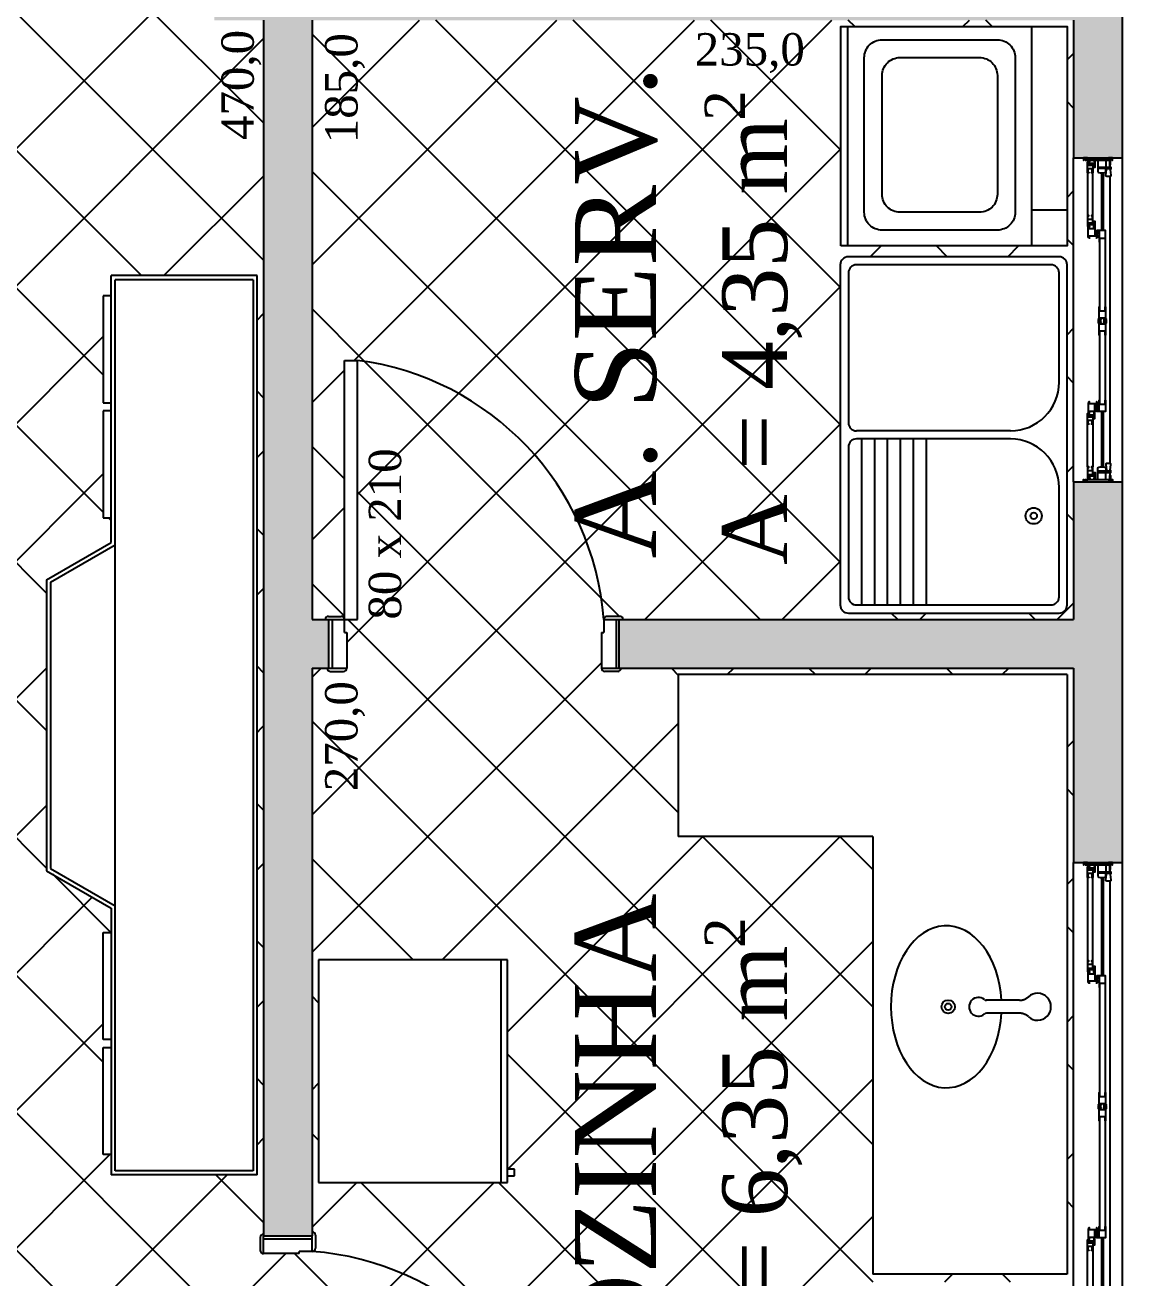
# Model space of a CAD drawing. Header units: millimetres. Extents: x 5728 to 12128, y -948 to 8052.
# Drawn here: x 7024.6 to 7365.3, y 5442.9 to 5829.6 of the extents above; entities that cross this region are included whole.
import ezdxf
from ezdxf.enums import TextEntityAlignment as Align

# ---------------------------------------------------------------- set-up
doc = ezdxf.new("R2010")
doc.units = ezdxf.units.MM
doc.header["$MEASUREMENT"] = 0
doc.linetypes.add('DASHED', pattern=[19.05, 12.7, -6.35])
for name, color, linetype in [('001 - 0.150 Color', 1, 'Continuous'), ('003 - 0.250 Color', 3, 'Continuous'), ('004 - 0.150 Color', 4, 'Continuous'), ('005 - 0.350 Color', 5, 'Continuous'), ('007 - 0.200', 7, 'Continuous'), ('253 - 0.150 Color', 253, 'Continuous')]:
    doc.layers.add(name, color=color, linetype=linetype)
doc.styles.add('style4', font='romantic.ttf')

msp = doc.modelspace()

# ---------------------------------------------------------------- hatches: boundary and pattern name
at = {"layer": '003 - 0.250 Color', "ltscale": 2.5}
h = msp.add_hatch(dxfattribs=at)
h.set_pattern_fill('GRASS', color=256, scale=50, style=0)
h.paths.add_polyline_path([(7193.98, 6626.81), (6098.23, 6089.81), (6098.23, 5196.13), (6298.23, 5196.13), (6298.23, 5266.13), (6298.23, 5416.13), (6298.23, 5541.13), (6298.23, 5691.13), (6298.23, 5761.13), (6403.23, 5761.13), (6403.23, 5822.5), (6520.04, 5939.32), (6562.47, 5981.74), (6636.85, 6056.13), (6698.23, 6056.13), (6698.23, 6161.13), (6768.23, 6161.13), (6918.23, 6161.13), (7043.23, 6161.13), (7193.23, 6161.13), (7263.23, 6161.13), (7263.23, 5846.13), (7363.23, 5846.13), (7363.23, 5788.63), (7363.23, 5688.63), (7363.23, 5571.13), (7363.23, 5421.13), (7363.23, 5346.13), (7113.23, 5346.13), (7113.23, 5289.88), (7788.08, 5289.88), (7788.08, 5414.56), (7392.01, 6222.73)])
h.paths.add_polyline_path([(7365.02, 5543.59), (7365.02, 5442.25), (7380.59, 5442.25), (7380.59, 5543.59)], flags=24)
h.paths.add_polyline_path([(7365.06, 5787.94), (7365.06, 5686.68), (7380.39, 5686.68), (7380.39, 5787.94)], flags=24)
h.paths.add_polyline_path([(6508.7, 5932.67), (6569.9, 5993.87), (6558.88, 6004.89), (6497.68, 5943.68)], flags=24)
h.paths.add_polyline_path([(6802.81, 6162.76), (6896.82, 6162.76), (6896.82, 6178.52), (6802.81, 6178.52)], flags=24)
h.paths.add_polyline_path([(7077.81, 6162.76), (7171.82, 6162.76), (7171.82, 6178.52), (7077.81, 6178.52)], flags=24)
h.paths.add_polyline_path([(6296.6, 5575.71), (6296.6, 5669.72), (6280.84, 5669.72), (6280.84, 5575.71)], flags=24)
h.paths.add_polyline_path([(6296.6, 5300.71), (6296.6, 5394.72), (6280.84, 5394.72), (6280.84, 5300.71)], flags=24)
at = {"layer": '005 - 0.350 Color', "ltscale": 2.5}
for points in [[(7263.23, 6161.13), (7193.23, 6161.13), (7193.23, 6146.13), (7248.23, 6146.13), (7248.23, 5846.13), (7083.03, 5846.13), (7083.03, 5831.13), (7098.23, 5831.13), (7098.23, 5455.93), (7113.23, 5455.93), (7113.23, 5631.13), (7118.43, 5631.13), (7118.43, 5646.13), (7113.23, 5646.13), (7113.23, 5831.13), (7348.23, 5831.13), (7348.23, 5788.63), (7363.23, 5788.63), (7363.23, 5846.13), (7263.23, 5846.13)], [(7363.23, 5688.63), (7348.23, 5688.63), (7348.23, 5646.13), (7208.03, 5646.13), (7208.03, 5631.13), (7348.23, 5631.13), (7348.23, 5571.13), (7363.23, 5571.13)]]:
    msp.add_hatch(color=256, dxfattribs=at).paths.add_polyline_path(points)
at = {"layer": '253 - 0.150 Color', "ltscale": 2.5}
h = msp.add_hatch(dxfattribs=at)
h.set_pattern_fill('NET', color=256, scale=240, angle=45, style=0)
h.paths.add_polyline_path([(7098.23, 5831.13), (7083.53, 5831.13, -0.414214), (7082.53, 5830.13), (7078.53, 5830.13, -0.414214), (7077.53, 5831.13), (7077.53, 5842.13), (7078.23, 5842.13), (7078.23, 5846.13, 0.35555), (7002.23, 5926.13), (7002.23, 5846.13), (6998.23, 5846.13), (6998.23, 5842.13), (6998.93, 5842.13), (6998.93, 5831.13, -0.414214), (6997.93, 5830.13), (6993.93, 5830.13, -0.414214), (6992.93, 5831.13), (6968.53, 5831.13, -0.414214), (6967.53, 5830.13), (6963.53, 5830.13, -0.414214), (6962.53, 5831.13), (6962.53, 5842.13), (6963.23, 5842.13), (6963.23, 5846.13), (6959.23, 5846.13), (6959.23, 5926.13, 0.35555), (6883.23, 5846.13), (6883.23, 5842.13), (6883.93, 5842.13), (6883.93, 5831.13, -0.414214), (6882.93, 5830.13), (6878.93, 5830.13, -0.414214), (6877.93, 5831.13), (6708.84, 5831.13), (6705.52, 5827.8, -0.414214), (6705.52, 5826.39), (6702.69, 5823.56, -0.414214), (6701.27, 5823.56), (6693.5, 5831.34), (6693.99, 5831.83), (6691.16, 5834.66), (6687.16, 5834.66), (6687.16, 5904.66, 0.661173), (6641.64, 5785.19, -0.009594), (6641.66, 5785.16), (6644.49, 5782.34), (6644.99, 5782.83), (6652.77, 5775.05, -0.414214), (6652.77, 5773.64), (6649.94, 5770.81, -0.414214), (6648.52, 5770.81), (6628.23, 5750.52), (7051.23, 5750.52), (7051.23, 5752.28), (7096.23, 5752.28), (7096.23, 5750.52), (7098.23, 5750.52)])
h.paths.add_polyline_path([(7048.73, 5746.03), (7051.23, 5746.03), (7051.23, 5750.52), (6628.23, 5750.52), (6628.23, 5612.71), (6750.13, 5612.71, -0.099811), (6770.13, 5713.53), (6830.13, 5713.53, -0.414214), (6835.13, 5708.53), (6835.13, 5703.53, -0.350338), (6831.23, 5698.65), (6831.23, 5612.71), (7031.23, 5612.71), (7031.23, 5658.42), (7051.23, 5669.97), (7051.23, 5677.53), (7048.73, 5677.53), (7048.73, 5710.53), (7051.23, 5710.53), (7051.23, 5713.03), (7048.73, 5713.03)])
h.paths.add_polyline_path([(6648.68, 5779.22), (6648.68, 5823.64), (6674.48, 5823.64), (6674.48, 5779.22)], flags=24)
h.paths.add_polyline_path([(7100.08, 5791.81), (7100.08, 5831.16), (7081.89, 5831.16), (7081.89, 5791.81)], flags=9)
h.paths.add_polyline_path([(6709.81, 5811.98), (6749.16, 5811.98), (6749.16, 5830.17), (6709.81, 5830.17)], flags=24)
h.paths.add_polyline_path([(6686.84, 5845.17), (6686.84, 5902.05), (6671.51, 5902.05), (6671.51, 5845.17)], flags=24)
h.paths.add_polyline_path([(7018.47, 5844.66), (7018.47, 5901.54), (7003.13, 5901.54), (7003.13, 5844.66)], flags=24)
h.paths.add_polyline_path([(6959.22, 5844.66), (6959.22, 5901.54), (6943.88, 5901.54), (6943.88, 5844.66)], flags=24)
h.paths.add_polyline_path([(6850.18, 5634.66), (7018.04, 5634.66), (7018.04, 5672.94), (6850.18, 5672.94)], flags=24)
h.paths.add_polyline_path([(6869.17, 5594.66), (6999.05, 5594.66), (6999.05, 5632.94), (6869.17, 5632.94)], flags=9)
h.paths.add_polyline_path([(6647.38, 5710.2), (6647.38, 5749.55), (6629.19, 5749.55), (6629.19, 5710.2)], flags=24)
h = msp.add_hatch(dxfattribs=at)
h.set_pattern_fill('NET', color=256, scale=240, angle=45, style=0)
h.paths.add_polyline_path([(7276.38, 5829.13), (7346.23, 5829.13), (7346.23, 5800.44), (7348.23, 5800.36), (7348.23, 5831.13), (7113.23, 5831.13), (7113.23, 5809.94), (7276.38, 5803.29)])
h.paths.add_polyline_path([(7276.38, 5803.29), (7113.23, 5809.94), (7113.23, 5755.71), (7276.23, 5707.5), (7276.23, 5755.63, -0.414214), (7278.73, 5758.13), (7343.73, 5758.13, -0.414214), (7346.23, 5755.63), (7346.23, 5686.8), (7348.23, 5686.21), (7348.23, 5688.63), (7348.23, 5788.63), (7348.23, 5800.36), (7346.23, 5800.44), (7346.23, 5761.48), (7276.38, 5761.48)])
h.paths.add_polyline_path([(7113.23, 5755.71), (7113.23, 5646.13), (7117.23, 5646.13, -0.414214), (7118.23, 5647.13), (7122.23, 5647.13, -0.414214), (7123.23, 5646.13), (7123.23, 5726.13), (7127.23, 5726.13, -0.35555), (7203.23, 5646.13, -0.414214), (7204.23, 5647.13), (7208.23, 5647.13, -0.414214), (7209.23, 5646.13), (7348.23, 5646.13), (7348.23, 5686.21), (7346.23, 5686.8), (7346.23, 5650.63, -0.414214), (7343.73, 5648.13), (7278.73, 5648.13, -0.414214), (7276.23, 5650.63), (7276.23, 5707.5)])
h.paths.add_polyline_path([(7249.97, 5797.07), (7249.97, 5812.56), (7231.22, 5812.56), (7231.22, 5797.07)], flags=9)
h.paths.add_polyline_path([(7226.27, 5660.11), (7226.27, 5821.85), (7187.94, 5821.85), (7187.94, 5660.11)], flags=9)
h.paths.add_polyline_path([(7132.42, 5790.77), (7132.42, 5830.2), (7113.98, 5830.2), (7113.98, 5790.77)], flags=9)
h.paths.add_polyline_path([(7228.22, 5811.94), (7267.65, 5811.94), (7267.65, 5830.38), (7228.22, 5830.38)], flags=24)
h.paths.add_polyline_path([(7270.18, 5658.29), (7270.18, 5805.61), (7233.3, 5805.61), (7233.3, 5658.29)], flags=9)
h = msp.add_hatch(dxfattribs=at)
h.set_pattern_fill('NET', color=256, scale=240, angle=45, style=0)
h.paths.add_polyline_path([(7098.23, 5750.52), (7096.23, 5750.52), (7096.23, 5612.71), (7098.23, 5612.71)])
h = msp.add_hatch(dxfattribs=at)
h.set_pattern_fill('NET', color=256, scale=240, angle=45, style=0)
h.paths.add_polyline_path([(7280.23, 5402.91), (7184.17, 5404.14, -0.087626), (7193.23, 5375.13), (7193.23, 5371.13), (7113.23, 5371.13, -0.414214), (7114.23, 5370.13), (7114.23, 5366.13, -0.414214), (7113.23, 5365.13), (7113.23, 5361.13), (7348.23, 5361.13), (7348.23, 5402.03), (7346.23, 5402.06), (7346.23, 5364.98, -0.414214), (7344.38, 5363.13), (7282.08, 5363.13, -0.414214), (7280.23, 5364.98)])
h.paths.add_polyline_path([(7277.92, 5391.27), (7278.84, 5391.27), (7278.84, 5385.84), (7277.92, 5385.84)], flags=16)
h.paths.add_polyline_path([(7277.92, 5394.74), (7277.92, 5400.17), (7278.84, 5400.17), (7278.84, 5394.74)], flags=16)
h.paths.add_polyline_path([(7277.92, 5382.37), (7278.84, 5382.37), (7278.84, 5376.94), (7277.92, 5376.94)], flags=16)
h.paths.add_polyline_path([(7277.92, 5373.47), (7278.84, 5373.47), (7278.84, 5368.04), (7277.92, 5368.04)], flags=16)
h.paths.add_polyline_path([(7286.23, 5524.93), (7173.57, 5519.92), (7173.57, 5476.54), (7175.65, 5476.54), (7175.65, 5474.46), (7173.57, 5474.46), (7173.57, 5472.38), (7115.23, 5472.38), (7115.23, 5517.32), (7113.23, 5517.23), (7113.23, 5457.13, -0.414214), (7114.23, 5456.13), (7114.23, 5452.13, -0.414214), (7113.23, 5451.13, -0.259829), (7184.17, 5404.14), (7280.23, 5402.91), (7280.23, 5439.88, -0.414214), (7282.08, 5441.73), (7344.38, 5441.73, -0.414214), (7346.23, 5439.88), (7346.23, 5402.06), (7348.23, 5402.03), (7348.23, 5421.13), (7348.23, 5527.69), (7346.23, 5527.61), (7346.23, 5444.13), (7286.23, 5444.13)])
h.paths.add_polyline_path([(7277.92, 5435.93), (7278.84, 5435.93), (7278.84, 5430.5), (7277.92, 5430.5)], flags=16)
h.paths.add_polyline_path([(7277.92, 5417.98), (7278.84, 5417.98), (7278.84, 5412.55), (7277.92, 5412.55)], flags=16)
h.paths.add_polyline_path([(7277.92, 5409.08), (7278.84, 5409.08), (7278.84, 5403.65), (7277.92, 5403.65)], flags=16)
h.paths.add_polyline_path([(7226.23, 5629.13), (7346.23, 5629.13), (7346.23, 5527.61), (7348.23, 5527.69), (7348.23, 5571.13), (7348.23, 5631.13), (7208.53, 5631.13, -0.414214), (7207.53, 5630.13), (7203.53, 5630.13, -0.414214), (7202.53, 5631.13), (7202.53, 5642.13), (7203.23, 5642.13), (7203.23, 5646.13, 0.35555), (7127.23, 5726.13), (7127.23, 5646.13), (7123.23, 5646.13), (7123.23, 5642.13), (7123.93, 5642.13), (7123.93, 5631.13, -0.414214), (7122.93, 5630.13), (7118.93, 5630.13, -0.414214), (7117.93, 5631.13), (7113.23, 5631.13), (7113.23, 5517.23), (7115.23, 5517.32), (7115.23, 5541.13), (7173.57, 5541.13), (7173.57, 5519.92), (7286.23, 5524.93), (7286.23, 5579.13), (7226.23, 5579.13)])
h.paths.add_polyline_path([(7218.86, 5361.76), (7258.29, 5361.76), (7258.29, 5380.2), (7218.86, 5380.2)], flags=24)
h.paths.add_polyline_path([(7226.23, 5387.07), (7226.23, 5566.21), (7187.95, 5566.21), (7187.95, 5387.07)], flags=9)
h.paths.add_polyline_path([(7270.18, 5402.98), (7270.18, 5550.3), (7233.3, 5550.3), (7233.3, 5402.98)], flags=9)
h.paths.add_polyline_path([(7249.97, 5541.75), (7249.97, 5557.25), (7231.22, 5557.25), (7231.22, 5541.75)], flags=24)
h.paths.add_polyline_path([(7132.38, 5590.81), (7132.38, 5630.16), (7114.19, 5630.16), (7114.19, 5590.81)], flags=24)
h.paths.add_polyline_path([(7143.47, 5644.66), (7143.47, 5701.54), (7128.13, 5701.54), (7128.13, 5644.66)], flags=24)
h = msp.add_hatch(dxfattribs=at)
h.set_pattern_fill('NET', color=256, scale=240, angle=45, style=0)
h.paths.add_polyline_path([(7048.73, 5514.03), (7051.23, 5514.03), (7051.23, 5516.53), (7048.73, 5516.53), (7048.73, 5549.53), (7051.23, 5549.53), (7051.23, 5557.08), (7031.23, 5568.63), (7031.23, 5612.71), (6831.23, 5612.71), (6831.23, 5528.4, -0.350338), (6835.13, 5523.53), (6835.13, 5518.53, -0.414214), (6830.13, 5513.53), (6770.13, 5513.53, -0.098228), (6750.13, 5612.71), (6628.23, 5612.71), (6628.23, 5581.43, -0.414214), (6629.23, 5580.43), (6629.23, 5576.43, -0.414214), (6628.23, 5575.43), (6617.23, 5575.43), (6617.23, 5576.13), (6613.23, 5576.13, 0.35555), (6533.23, 5500.13), (6613.23, 5500.13), (6613.23, 5496.13), (6617.23, 5496.13), (6617.23, 5496.83), (6628.23, 5496.83, -0.414214), (6629.23, 5495.83), (6629.23, 5491.83, -0.414214), (6628.23, 5490.83), (6628.23, 5466.43, -0.414214), (6629.23, 5465.43), (6629.23, 5461.43, -0.414214), (6628.23, 5460.43), (6617.23, 5460.43), (6617.23, 5461.13), (6613.23, 5461.13), (6613.23, 5457.13), (6533.23, 5457.13, 0.35555), (6613.23, 5381.13), (6617.23, 5381.13), (6617.23, 5381.83), (6628.23, 5381.83, -0.414214), (6629.23, 5380.83), (6629.23, 5376.83, -0.414214), (6628.23, 5375.83), (6628.23, 5368.73), (7097.23, 5368.73), (7097.23, 5370.83, -0.414214), (7098.23, 5371.83), (7109.23, 5371.83), (7109.23, 5371.13), (7113.23, 5371.13), (7113.23, 5375.13), (7193.23, 5375.13, 0.35555), (7113.23, 5451.13), (7109.23, 5451.13), (7109.23, 5450.43), (7098.23, 5450.43, -0.414214), (7097.23, 5451.43), (7097.23, 5455.43, -0.414214), (7098.23, 5456.43), (7098.23, 5612.71), (7096.23, 5612.71), (7096.23, 5474.78), (7051.23, 5474.78), (7051.23, 5481.03), (7048.73, 5481.03)])
h.paths.add_polyline_path([(6869.17, 5594.66), (6999.05, 5594.66), (6999.05, 5632.94), (6869.17, 5632.94)], flags=9)
h.paths.add_polyline_path([(6998.43, 5563.97), (7013.92, 5563.97), (7013.92, 5582.72), (6998.43, 5582.72)], flags=24)
h.paths.add_polyline_path([(6844.76, 5540.58), (7006.69, 5540.58), (7006.69, 5576.92), (6844.76, 5576.92)], flags=24)
h.paths.add_polyline_path([(6629.2, 5361.8), (6668.55, 5361.8), (6668.55, 5379.99), (6629.2, 5379.99)], flags=9)
h.paths.add_polyline_path([(7111.45, 5374.76), (7168.33, 5374.76), (7168.33, 5390.09), (7111.45, 5390.09)], flags=24)
h.paths.add_polyline_path([(6556.94, 5501.64), (6613.82, 5501.64), (6613.82, 5516.98), (6556.94, 5516.98)], flags=24)
h.paths.add_polyline_path([(6556.94, 5442.82), (6613.82, 5442.82), (6613.82, 5458.15), (6556.94, 5458.15)], flags=24)

# ---------------------------------------------------------------- linework, layer by layer
at = {"layer": '001 - 0.150 Color'}
for p, q in [((7278.58, 5761.48), (7278.58, 5829.13)), ((7348.23, 5688.63), (7348.23, 5788.63)), ((7358.13, 5787.89), (7358.13, 5785.79)), ((7359.42, 5787.89), (7359.42, 5785.73)), ((7359.42, 5785.73), (7359.42, 5787.89)), ((7363.23, 5788.63), (7363.23, 5688.63)), ((7356.8, 5783.99), (7356.8, 5766.17)), ((7357.38, 5784.01), (7357.38, 5766.17)), ((7359.42, 5782.93), (7359.42, 5694.32)), ((7343.73, 5758.13), (7278.73, 5758.13)), ((7276.23, 5755.63), (7276.23, 5650.63)), ((7341.23, 5755.63), (7281.23, 5755.63)), ((7346.23, 5650.63), (7346.23, 5755.63)), ((7278.73, 5753.13), (7278.73, 5706.88)), ((7343.73, 5719.38), (7343.73, 5753.13)), ((7123.23, 5646.13), (7123.23, 5726.13)), ((7123.23, 5726.13), (7127.23, 5726.13)), ((7127.23, 5646.13), (7127.23, 5726.13)), ((7356.8, 5710.34), (7356.8, 5693.26)), ((7357.38, 5710.34), (7357.38, 5693.25)), ((7328.73, 5704.38), (7281.23, 5704.38)), ((7328.73, 5701.88), (7281.23, 5701.88)), ((7278.73, 5699.38), (7278.73, 5653.13)), ((7358.13, 5689.37), (7358.13, 5691.47)), ((7359.42, 5691.52), (7359.42, 5689.37)), ((7343.73, 5653.13), (7343.73, 5686.88)), ((7031.23, 5658.42), (7051.23, 5669.97)), ((7032.48, 5657.7), (7052.48, 5669.25)), ((7281.23, 5650.63), (7341.23, 5650.63)), ((7118.23, 5647.13), (7122.23, 5647.13)), ((7119.43, 5646.13), (7119.43, 5631.13)), ((7123.23, 5646.13), (7123.23, 5646.13)), ((7203.23, 5646.13), (7208.03, 5646.13)), ((7203.23, 5646.13), (7203.23, 5642.13)), ((7208.23, 5647.13), (7204.23, 5647.13)), ((7207.03, 5646.13), (7207.03, 5631.13)), ((7278.73, 5648.13), (7343.73, 5648.13)), ((7123.23, 5642.13), (7123.93, 5642.13)), ((7123.93, 5642.13), (7123.93, 5631.13)), ((7202.53, 5642.13), (7202.53, 5631.13)), ((7202.53, 5642.13), (7203.23, 5642.13)), ((7117.93, 5631.13), (7117.93, 5631.13)), ((7118.43, 5631.13), (7123.93, 5631.13)), ((7123.93, 5631.13), (7123.93, 5631.13)), ((7202.53, 5631.13), (7208.03, 5631.13)), ((7118.93, 5630.13), (7122.93, 5630.13)), ((7207.53, 5630.13), (7203.53, 5630.13)), ((7031.23, 5568.63), (7051.23, 5557.08)), ((7032.48, 5569.35), (7052.48, 5557.8)), ((7348.23, 5421.13), (7348.23, 5571.13)), ((7358.13, 5570.39), (7358.13, 5568.29)), ((7359.42, 5570.39), (7359.42, 5568.23)), ((7359.42, 5568.23), (7359.42, 5570.39)), ((7363.23, 5571.13), (7363.23, 5421.13)), ((7356.8, 5566.49), (7356.8, 5536.17)), ((7357.38, 5566.51), (7357.38, 5536.17)), ((7359.42, 5565.43), (7359.42, 5426.82)), ((7051.23, 5557.08), (7051.23, 5474.78)), ((7173.57, 5541.13), (7115.23, 5541.13)), ((7115.23, 5541.13), (7115.23, 5472.38)), ((7173.57, 5472.38), (7173.57, 5541.13)), ((7326.43, 5528.63), (7321.28, 5528.62)), ((7326.43, 5524.62), (7321.32, 5524.62)), ((7115.23, 5472.38), (7173.57, 5472.38)), ((7097.23, 5455.43), (7097.23, 5451.43)), ((7098.23, 5450.43), (7098.23, 5455.93)), ((7113.23, 5454.93), (7098.23, 5454.93)), ((7113.23, 5451.13), (7113.23, 5455.93)), ((7114.23, 5456.13), (7114.23, 5452.13)), ((7356.8, 5455.34), (7356.8, 5425.76)), ((7357.38, 5455.34), (7357.38, 5425.75)), ((7109.23, 5450.43), (7098.23, 5450.43)), ((7113.23, 5451.13), (7109.23, 5451.13)), ((7109.23, 5450.43), (7109.23, 5451.13))]:
    msp.add_line(p, q, dxfattribs=at)
at = {"layer": '001 - 0.150 Color', "linetype": 'Continuous'}
for p, q in [((7051.23, 5669.97), (7051.23, 5752.28)), ((7096.23, 5752.28), (7051.23, 5752.28)), ((7031.23, 5658.42), (7031.23, 5568.63)), ((7032.48, 5657.7), (7032.48, 5569.35)), ((7096.23, 5474.78), (7051.23, 5474.78))]:
    msp.add_line(p, q, dxfattribs=at)
at = {"layer": '001 - 0.150 Color', "ltscale": 2.5}
for p, q in [((7096.23, 5474.78), (7096.23, 5752.28)), ((7118.43, 5646.13), (7123.23, 5646.13)), ((7123.23, 5646.13), (7127.23, 5646.13)), ((7123.23, 5642.13), (7123.23, 5646.13)), ((7346.23, 5629.13), (7226.23, 5629.13)), ((7226.23, 5629.13), (7226.23, 5579.13)), ((7346.23, 5629.13), (7346.23, 5444.13)), ((7286.23, 5579.13), (7226.23, 5579.13)), ((7286.23, 5579.13), (7286.23, 5444.13)), ((7346.23, 5444.13), (7286.23, 5444.13))]:
    msp.add_line(p, q, dxfattribs=at)
at = {"layer": '001 - 0.150 Color', "linetype": 'DASHED', "ltscale": 0.5}
for p, q in [((7331.55, 5528.63), (7326.43, 5528.63)), ((7331.55, 5524.63), (7326.43, 5524.62))]:
    msp.add_line(p, q, dxfattribs=at)
at = {"layer": '001 - 0.150 Color'}
for points in [[(7276.38, 5761.48), (7276.38, 5829.13), (7346.23, 5829.13), (7346.23, 5761.48)], [(7354.79, 5787.89), (7354.79, 5786.89), (7354.93, 5786.89), (7354.93, 5787.89), (7359.45, 5787.89), (7359.45, 5786.63), (7359.59, 5786.63), (7359.59, 5787.89), (7359.64, 5787.97), (7359.59, 5788.02), (7359.59, 5788.49), (7360.09, 5788.49), (7360.09, 5788.02), (7360.04, 5787.97), (7360.09, 5787.89), (7360.23, 5787.89), (7360.23, 5788.63), (7358.95, 5788.63), (7358.95, 5788.49), (7359.45, 5788.49), (7359.45, 5788.04), (7352.01, 5788.04), (7352.01, 5788.49), (7352.51, 5788.49), (7352.51, 5788.63), (7351.23, 5788.63), (7351.23, 5787.89), (7351.37, 5787.89), (7351.42, 5787.97), (7351.37, 5788.02), (7351.37, 5788.49), (7351.87, 5788.49), (7351.87, 5788.02), (7351.82, 5787.97), (7351.87, 5787.89), (7352.89, 5787.89), (7352.89, 5786.89), (7353.03, 5786.89), (7353.03, 5787.89)], [(7354.79, 5689.37), (7354.79, 5690.37), (7354.93, 5690.37), (7354.93, 5689.37), (7359.45, 5689.37), (7359.45, 5690.63), (7359.59, 5690.63), (7359.59, 5689.37), (7359.64, 5689.28), (7359.59, 5689.23), (7359.59, 5688.77), (7360.09, 5688.77), (7360.09, 5689.23), (7360.04, 5689.28), (7360.09, 5689.37), (7360.23, 5689.37), (7360.23, 5688.63), (7358.95, 5688.63), (7358.95, 5688.77), (7359.45, 5688.77), (7359.45, 5689.22), (7352.01, 5689.22), (7352.01, 5688.77), (7352.51, 5688.77), (7352.51, 5688.63), (7351.23, 5688.63), (7351.23, 5689.37), (7351.37, 5689.37), (7351.42, 5689.28), (7351.37, 5689.23), (7351.37, 5688.77), (7351.87, 5688.77), (7351.87, 5689.23), (7351.82, 5689.28), (7351.87, 5689.37), (7352.89, 5689.37), (7352.89, 5690.37), (7353.03, 5690.37), (7353.03, 5689.37)], [(7354.79, 5570.39), (7354.79, 5569.39), (7354.93, 5569.39), (7354.93, 5570.39), (7359.45, 5570.39), (7359.45, 5569.13), (7359.59, 5569.13), (7359.59, 5570.39), (7359.64, 5570.47), (7359.59, 5570.52), (7359.59, 5570.99), (7360.09, 5570.99), (7360.09, 5570.52), (7360.04, 5570.47), (7360.09, 5570.39), (7360.23, 5570.39), (7360.23, 5571.13), (7358.95, 5571.13), (7358.95, 5570.99), (7359.45, 5570.99), (7359.45, 5570.54), (7352.01, 5570.54), (7352.01, 5570.99), (7352.51, 5570.99), (7352.51, 5571.13), (7351.23, 5571.13), (7351.23, 5570.39), (7351.37, 5570.39), (7351.42, 5570.47), (7351.37, 5570.52), (7351.37, 5570.99), (7351.87, 5570.99), (7351.87, 5570.52), (7351.82, 5570.47), (7351.87, 5570.39), (7352.89, 5570.39), (7352.89, 5569.39), (7353.03, 5569.39), (7353.03, 5570.39)]]:
    msp.add_lwpolyline(points, close=True, dxfattribs=at)
for points in [[(7283.63, 5771.84), (7283.63, 5819.59, -0.414214), (7289.13, 5825.09), (7324.69, 5825.09, -0.414214), (7330.19, 5819.59), (7330.19, 5771.84, -0.414214), (7324.69, 5766.34), (7289.13, 5766.34, -0.414214)], [(7354.79, 5786.77), (7354.79, 5786.56), (7354.44, 5786.56), (7354.44, 5786.31), (7354.54, 5786.31), (7354.54, 5786.44), (7354.79, 5786.44), (7354.79, 5785.89), (7354.54, 5785.89), (7354.54, 5786.01), (7354.44, 5786.01), (7354.44, 5785.77), (7354.91, 5785.77), (7354.91, 5786.89), (7354.75, 5786.89), (7354.75, 5787.04), (7354.78, 5787.04), (7354.78, 5787.29), (7354.69, 5787.64, 1), (7354.57, 5787.61), (7354.66, 5787.27), (7354.66, 5786.89), (7353.16, 5786.89), (7353.16, 5787.27), (7353.25, 5787.61, 1), (7353.14, 5787.64), (7353.04, 5787.29), (7353.04, 5787.04), (7353.07, 5787.04), (7353.07, 5786.89), (7352.91, 5786.89), (7352.91, 5786.77)], [(7354.65, 5768.11), (7354.65, 5768.32), (7354.3, 5768.32), (7354.3, 5768.56), (7354.4, 5768.56), (7354.4, 5768.44), (7354.65, 5768.44), (7354.65, 5768.99), (7354.4, 5768.99), (7354.4, 5768.86), (7354.3, 5768.86), (7354.3, 5769.11), (7354.77, 5769.11), (7354.77, 5767.99), (7354.61, 5767.99), (7354.61, 5767.84), (7354.64, 5767.84), (7354.64, 5767.59), (7354.55, 5767.23, -1), (7354.43, 5767.26), (7354.52, 5767.6), (7354.52, 5767.99), (7353.02, 5767.99), (7353.02, 5767.6), (7353.11, 5767.26, -1), (7353, 5767.23), (7352.9, 5767.59), (7352.9, 5767.84), (7352.93, 5767.84), (7352.93, 5767.99), (7352.77, 5767.99), (7352.77, 5768.11)], [(7355.62, 5765.06), (7355.52, 5765.06), (7355.52, 5765.18), (7355.39, 5765.18), (7355.39, 5764.63), (7355.52, 5764.63), (7355.52, 5764.76), (7355.62, 5764.76), (7355.62, 5764.2, -0.414214), (7355.3, 5763.88), (7355.3, 5764), (7355.3, 5764, 0.414214), (7355.5, 5764.2), (7355.5, 5764.5), (7352.89, 5764.5), (7352.89, 5764.2, 0.414214), (7353.1, 5764), (7353.1, 5764), (7353.1, 5763.88), (7353.1, 5763.88, -0.414214), (7352.77, 5764.2), (7352.77, 5767.99), (7352.89, 5767.99), (7352.89, 5766.79), (7354.65, 5766.79), (7354.65, 5767.99), (7354.77, 5767.99), (7354.77, 5764.62), (7355.22, 5764.62), (7355.29, 5765.32), (7355.45, 5765.32), (7355.5, 5765.96, -0.957391), (7355.62, 5765.96)], [(7355.24, 5764.71, 0.957391), (7355.36, 5764.7), (7355.42, 5765.3, -0.388979), (7355.46, 5765.35), (7355.54, 5765.35, 0.39085), (7355.59, 5765.39), (7355.64, 5765.97, -0.39085), (7355.69, 5766.02), (7356.04, 5766.02, -0.414214), (7356.09, 5765.97), (7356.09, 5762.68), (7356.21, 5762.68), (7356.21, 5763.88), (7357.97, 5763.88), (7357.97, 5762.68), (7358.09, 5762.68), (7358.09, 5766.17), (7355.41, 5766.17, 0.414214), (7355.24, 5766), (7355.24, 5765.89), (7355.34, 5765.89), (7355.34, 5766.02), (7355.47, 5766.02), (7355.47, 5765.47), (7355.34, 5765.47), (7355.34, 5765.59), (7355.24, 5765.59)], [(7356.26, 5739.14), (7356.05, 5738.92, 0.668179), (7356.08, 5738.84), (7356.64, 5738.84), (7356.64, 5738.72), (7356.5, 5738.72), (7356.54, 5738.49), (7356.61, 5738.49, -0.668179), (7356.63, 5738.44), (7356.56, 5738.36), (7356.64, 5737.91, -1), (7356.52, 5737.89), (7356.37, 5738.72), (7355.89, 5738.72), (7355.89, 5738.94), (7356.09, 5739.14), (7356.09, 5742.63), (7356.21, 5742.63), (7356.21, 5741.43), (7357.97, 5741.43), (7357.97, 5742.63), (7358.09, 5742.63), (7358.09, 5739.14), (7358.29, 5738.94), (7358.29, 5738.72), (7357.81, 5738.72), (7357.66, 5737.89, -1), (7357.54, 5737.91), (7357.63, 5738.36), (7357.55, 5738.44, -0.668179), (7357.57, 5738.49), (7357.65, 5738.49), (7357.69, 5738.72), (7357.54, 5738.72), (7357.54, 5738.84), (7358.11, 5738.84, 0.668179), (7358.14, 5738.92), (7357.92, 5739.14)], [(7358.11, 5737.72), (7357.79, 5737.72), (7357.79, 5737.84), (7357.94, 5737.84), (7357.94, 5737.96), (7358.04, 5737.96), (7358.04, 5737.84), (7358.17, 5737.84), (7358.17, 5738.39), (7358.04, 5738.39), (7358.04, 5738.26), (7357.94, 5738.26), (7357.94, 5738.51), (7358.29, 5738.51), (7358.29, 5737.61), (7358.09, 5737.41), (7358.09, 5733.92), (7357.97, 5733.92), (7357.97, 5735.12), (7356.21, 5735.12), (7356.21, 5733.92), (7356.09, 5733.92), (7356.09, 5737.41), (7355.89, 5737.61), (7355.89, 5738.51), (7356.24, 5738.51), (7356.24, 5738.26), (7356.14, 5738.26), (7356.14, 5738.39), (7356.01, 5738.39), (7356.01, 5737.84), (7356.14, 5737.84), (7356.14, 5737.96), (7356.24, 5737.96), (7356.24, 5737.84), (7356.39, 5737.84), (7356.39, 5737.72), (7356.08, 5737.72, 0.668179), (7356.05, 5737.63), (7356.26, 5737.41), (7357.92, 5737.41), (7358.14, 5737.63, 0.668179)], [(7355.62, 5712.2), (7355.52, 5712.2), (7355.52, 5712.07), (7355.39, 5712.07), (7355.39, 5712.62), (7355.52, 5712.62), (7355.52, 5712.5), (7355.62, 5712.5), (7355.62, 5713.05, 0.414214), (7355.3, 5713.38), (7355.3, 5713.26), (7355.3, 5713.26, -0.414214), (7355.5, 5713.05), (7355.5, 5712.76), (7352.89, 5712.76), (7352.89, 5713.05, -0.414214), (7353.1, 5713.26), (7353.1, 5713.26), (7353.1, 5713.38), (7353.1, 5713.38, 0.414214), (7352.77, 5713.05), (7352.77, 5709.27), (7352.89, 5709.27), (7352.89, 5710.47), (7354.65, 5710.47), (7354.65, 5709.27), (7354.77, 5709.27), (7354.77, 5712.64), (7355.22, 5712.64), (7355.29, 5711.94), (7355.45, 5711.94), (7355.5, 5711.29, 0.957391), (7355.62, 5711.3)], [(7356.21, 5713.83), (7356.21, 5712.63), (7357.97, 5712.63), (7357.97, 5713.83), (7358.09, 5713.83), (7358.09, 5710.34), (7355.41, 5710.34, -0.414214), (7355.24, 5710.51), (7355.24, 5710.61), (7355.34, 5710.61), (7355.34, 5710.49), (7355.47, 5710.49), (7355.47, 5711.04), (7355.34, 5711.04), (7355.34, 5710.91), (7355.24, 5710.91), (7355.24, 5711.8, -0.957391), (7355.36, 5711.8), (7355.42, 5711.2, 0.388979), (7355.46, 5711.16), (7355.54, 5711.16, -0.39085), (7355.59, 5711.11), (7355.64, 5710.53, 0.39085), (7355.69, 5710.49), (7356.04, 5710.49, 0.414214), (7356.09, 5710.54), (7356.09, 5713.83)], [(7354.65, 5709.15), (7354.65, 5708.94), (7354.3, 5708.94), (7354.3, 5708.69), (7354.4, 5708.69), (7354.4, 5708.82), (7354.65, 5708.82), (7354.65, 5708.27), (7354.4, 5708.27), (7354.4, 5708.39), (7354.3, 5708.39), (7354.3, 5708.15), (7354.77, 5708.15), (7354.77, 5709.27), (7354.61, 5709.27), (7354.61, 5709.42), (7354.64, 5709.42), (7354.64, 5709.67), (7354.55, 5710.02, 1), (7354.43, 5709.99), (7354.52, 5709.65), (7354.52, 5709.27), (7353.02, 5709.27), (7353.02, 5709.65), (7353.11, 5709.99, 1), (7353, 5710.02), (7352.9, 5709.67), (7352.9, 5709.42), (7352.93, 5709.42), (7352.93, 5709.27), (7352.77, 5709.27), (7352.77, 5709.15)], [(7354.79, 5690.49), (7354.79, 5690.7), (7354.44, 5690.7), (7354.44, 5690.94), (7354.54, 5690.94), (7354.54, 5690.82), (7354.79, 5690.82), (7354.79, 5691.37), (7354.54, 5691.37), (7354.54, 5691.24), (7354.44, 5691.24), (7354.44, 5691.49), (7354.91, 5691.49), (7354.91, 5690.37), (7354.75, 5690.37), (7354.75, 5690.22), (7354.78, 5690.22), (7354.78, 5689.97), (7354.69, 5689.61, -1), (7354.57, 5689.64), (7354.66, 5689.98), (7354.66, 5690.37), (7353.16, 5690.37), (7353.16, 5689.98), (7353.25, 5689.64, -1), (7353.14, 5689.61), (7353.04, 5689.97), (7353.04, 5690.22), (7353.07, 5690.22), (7353.07, 5690.37), (7352.91, 5690.37), (7352.91, 5690.49)], [(7354.79, 5569.27), (7354.79, 5569.06), (7354.44, 5569.06), (7354.44, 5568.81), (7354.54, 5568.81), (7354.54, 5568.94), (7354.79, 5568.94), (7354.79, 5568.39), (7354.54, 5568.39), (7354.54, 5568.51), (7354.44, 5568.51), (7354.44, 5568.27), (7354.91, 5568.27), (7354.91, 5569.39), (7354.75, 5569.39), (7354.75, 5569.54), (7354.78, 5569.54), (7354.78, 5569.79), (7354.69, 5570.14, 1), (7354.57, 5570.11), (7354.66, 5569.77), (7354.66, 5569.39), (7353.16, 5569.39), (7353.16, 5569.77), (7353.25, 5570.11, 1), (7353.14, 5570.14), (7353.04, 5569.79), (7353.04, 5569.54), (7353.07, 5569.54), (7353.07, 5569.39), (7352.91, 5569.39), (7352.91, 5569.27)], [(7354.65, 5538.11), (7354.65, 5538.32), (7354.3, 5538.32), (7354.3, 5538.56), (7354.4, 5538.56), (7354.4, 5538.44), (7354.65, 5538.44), (7354.65, 5538.99), (7354.4, 5538.99), (7354.4, 5538.86), (7354.3, 5538.86), (7354.3, 5539.11), (7354.77, 5539.11), (7354.77, 5537.99), (7354.61, 5537.99), (7354.61, 5537.84), (7354.64, 5537.84), (7354.64, 5537.59), (7354.55, 5537.23, -1), (7354.43, 5537.26), (7354.52, 5537.6), (7354.52, 5537.99), (7353.02, 5537.99), (7353.02, 5537.6), (7353.11, 5537.26, -1), (7353, 5537.23), (7352.9, 5537.59), (7352.9, 5537.84), (7352.93, 5537.84), (7352.93, 5537.99), (7352.77, 5537.99), (7352.77, 5538.11)], [(7355.62, 5535.06), (7355.52, 5535.06), (7355.52, 5535.18), (7355.39, 5535.18), (7355.39, 5534.63), (7355.52, 5534.63), (7355.52, 5534.76), (7355.62, 5534.76), (7355.62, 5534.2, -0.414214), (7355.3, 5533.88), (7355.3, 5534), (7355.3, 5534, 0.414214), (7355.5, 5534.2), (7355.5, 5534.5), (7352.89, 5534.5), (7352.89, 5534.2, 0.414214), (7353.1, 5534), (7353.1, 5534), (7353.1, 5533.88), (7353.1, 5533.88, -0.414214), (7352.77, 5534.2), (7352.77, 5537.99), (7352.89, 5537.99), (7352.89, 5536.79), (7354.65, 5536.79), (7354.65, 5537.99), (7354.77, 5537.99), (7354.77, 5534.62), (7355.22, 5534.62), (7355.29, 5535.32), (7355.45, 5535.32), (7355.5, 5535.96, -0.957391), (7355.62, 5535.96)], [(7355.24, 5534.71, 0.957391), (7355.36, 5534.7), (7355.42, 5535.3, -0.388979), (7355.46, 5535.35), (7355.54, 5535.35, 0.39085), (7355.59, 5535.39), (7355.64, 5535.97, -0.39085), (7355.69, 5536.02), (7356.04, 5536.02, -0.414214), (7356.09, 5535.97), (7356.09, 5532.68), (7356.21, 5532.68), (7356.21, 5533.88), (7357.97, 5533.88), (7357.97, 5532.68), (7358.09, 5532.68), (7358.09, 5536.17), (7355.41, 5536.17, 0.414214), (7355.24, 5536), (7355.24, 5535.89), (7355.34, 5535.89), (7355.34, 5536.02), (7355.47, 5536.02), (7355.47, 5535.47), (7355.34, 5535.47), (7355.34, 5535.59), (7355.24, 5535.59)], [(7356.26, 5496.64), (7356.05, 5496.42, 0.668179), (7356.08, 5496.34), (7356.64, 5496.34), (7356.64, 5496.22), (7356.5, 5496.22), (7356.54, 5495.99), (7356.61, 5495.99, -0.668179), (7356.63, 5495.94), (7356.56, 5495.86), (7356.64, 5495.41, -1), (7356.52, 5495.39), (7356.37, 5496.22), (7355.89, 5496.22), (7355.89, 5496.44), (7356.09, 5496.64), (7356.09, 5500.13), (7356.21, 5500.13), (7356.21, 5498.93), (7357.97, 5498.93), (7357.97, 5500.13), (7358.09, 5500.13), (7358.09, 5496.64), (7358.29, 5496.44), (7358.29, 5496.22), (7357.81, 5496.22), (7357.66, 5495.39, -1), (7357.54, 5495.41), (7357.63, 5495.86), (7357.55, 5495.94, -0.668179), (7357.57, 5495.99), (7357.65, 5495.99), (7357.69, 5496.22), (7357.54, 5496.22), (7357.54, 5496.34), (7358.11, 5496.34, 0.668179), (7358.14, 5496.42), (7357.92, 5496.64)], [(7358.11, 5495.22), (7357.79, 5495.22), (7357.79, 5495.34), (7357.94, 5495.34), (7357.94, 5495.46), (7358.04, 5495.46), (7358.04, 5495.34), (7358.17, 5495.34), (7358.17, 5495.89), (7358.04, 5495.89), (7358.04, 5495.76), (7357.94, 5495.76), (7357.94, 5496.01), (7358.29, 5496.01), (7358.29, 5495.11), (7358.09, 5494.91), (7358.09, 5491.42), (7357.97, 5491.42), (7357.97, 5492.62), (7356.21, 5492.62), (7356.21, 5491.42), (7356.09, 5491.42), (7356.09, 5494.91), (7355.89, 5495.11), (7355.89, 5496.01), (7356.24, 5496.01), (7356.24, 5495.76), (7356.14, 5495.76), (7356.14, 5495.89), (7356.01, 5495.89), (7356.01, 5495.34), (7356.14, 5495.34), (7356.14, 5495.46), (7356.24, 5495.46), (7356.24, 5495.34), (7356.39, 5495.34), (7356.39, 5495.22), (7356.08, 5495.22, 0.668179), (7356.05, 5495.13), (7356.26, 5494.91), (7357.92, 5494.91), (7358.14, 5495.13, 0.668179)], [(7355.62, 5457.2), (7355.52, 5457.2), (7355.52, 5457.07), (7355.39, 5457.07), (7355.39, 5457.62), (7355.52, 5457.62), (7355.52, 5457.5), (7355.62, 5457.5), (7355.62, 5458.05, 0.414214), (7355.3, 5458.38), (7355.3, 5458.26), (7355.3, 5458.26, -0.414214), (7355.5, 5458.05), (7355.5, 5457.76), (7352.89, 5457.76), (7352.89, 5458.05, -0.414214), (7353.1, 5458.26), (7353.1, 5458.26), (7353.1, 5458.38), (7353.1, 5458.38, 0.414214), (7352.77, 5458.05), (7352.77, 5454.27), (7352.89, 5454.27), (7352.89, 5455.47), (7354.65, 5455.47), (7354.65, 5454.27), (7354.77, 5454.27), (7354.77, 5457.64), (7355.22, 5457.64), (7355.29, 5456.94), (7355.45, 5456.94), (7355.5, 5456.29, 0.957391), (7355.62, 5456.3)], [(7356.21, 5458.83), (7356.21, 5457.63), (7357.97, 5457.63), (7357.97, 5458.83), (7358.09, 5458.83), (7358.09, 5455.34), (7355.41, 5455.34, -0.414214), (7355.24, 5455.51), (7355.24, 5455.61), (7355.34, 5455.61), (7355.34, 5455.49), (7355.47, 5455.49), (7355.47, 5456.04), (7355.34, 5456.04), (7355.34, 5455.91), (7355.24, 5455.91), (7355.24, 5456.8, -0.957391), (7355.36, 5456.8), (7355.42, 5456.2, 0.388979), (7355.46, 5456.16), (7355.54, 5456.16, -0.39085), (7355.59, 5456.11), (7355.64, 5455.53, 0.39085), (7355.69, 5455.49), (7356.04, 5455.49, 0.414214), (7356.09, 5455.54), (7356.09, 5458.83)], [(7354.65, 5454.15), (7354.65, 5453.94), (7354.3, 5453.94), (7354.3, 5453.69), (7354.4, 5453.69), (7354.4, 5453.82), (7354.65, 5453.82), (7354.65, 5453.27), (7354.4, 5453.27), (7354.4, 5453.39), (7354.3, 5453.39), (7354.3, 5453.15), (7354.77, 5453.15), (7354.77, 5454.27), (7354.61, 5454.27), (7354.61, 5454.42), (7354.64, 5454.42), (7354.64, 5454.67), (7354.55, 5455.02, 1), (7354.43, 5454.99), (7354.52, 5454.65), (7354.52, 5454.27), (7353.02, 5454.27), (7353.02, 5454.65), (7353.11, 5454.99, 1), (7353, 5455.02), (7352.9, 5454.67), (7352.9, 5454.42), (7352.93, 5454.42), (7352.93, 5454.27), (7352.77, 5454.27), (7352.77, 5454.15)]]:
    msp.add_lwpolyline(points, format="xyb", close=True, dxfattribs=at)
for points in [[(7354.12, 5786.54), (7354.12, 5784.03), (7353.72, 5784.03), (7353.72, 5784.15), (7354, 5784.15), (7354, 5785.23), (7352.64, 5785.23), (7352.64, 5784.15), (7352.92, 5784.15), (7352.92, 5784.03), (7352.52, 5784.03), (7352.52, 5787.34), (7352.64, 5787.34)], [(7352.64, 5787.34), (7352.64, 5786.34), (7354, 5786.34), (7354, 5786.54), (7354.12, 5786.54)], [(7355.93, 5785.33), (7355.93, 5785.73), (7359.74, 5785.73), (7359.74, 5785.33), (7355.93, 5785.33)], [(7352.64, 5767.54), (7352.64, 5768.54), (7354, 5768.54), (7354, 5768.34), (7354.12, 5768.34), (7354.12, 5770.85), (7353.72, 5770.85), (7353.72, 5770.73), (7354, 5770.73), (7354, 5769.65), (7352.64, 5769.65), (7352.64, 5770.73), (7352.92, 5770.73), (7352.92, 5770.85), (7352.52, 5770.85), (7352.52, 5767.54), (7352.64, 5767.54)], [(7352.64, 5709.72), (7352.64, 5708.72), (7354, 5708.72), (7354, 5708.92), (7354.12, 5708.92), (7354.12, 5706.41), (7353.72, 5706.41), (7353.72, 5706.53), (7354, 5706.53), (7354, 5707.61), (7352.64, 5707.61), (7352.64, 5706.53), (7352.92, 5706.53), (7352.92, 5706.41), (7352.52, 5706.41), (7352.52, 5709.72), (7352.64, 5709.72)], [(7354.12, 5690.72), (7354.12, 5693.23), (7353.72, 5693.23), (7353.72, 5693.11), (7354, 5693.11), (7354, 5692.03), (7352.64, 5692.03), (7352.64, 5693.11), (7352.92, 5693.11), (7352.92, 5693.23), (7352.52, 5693.23), (7352.52, 5689.92), (7352.64, 5689.92)], [(7352.64, 5689.92), (7352.64, 5690.92), (7354, 5690.92), (7354, 5690.72), (7354.12, 5690.72)], [(7355.93, 5691.92), (7355.93, 5691.52), (7359.74, 5691.52), (7359.74, 5691.92), (7355.93, 5691.92)], [(7354.12, 5569.04), (7354.12, 5566.53), (7353.72, 5566.53), (7353.72, 5566.65), (7354, 5566.65), (7354, 5567.73), (7352.64, 5567.73), (7352.64, 5566.65), (7352.92, 5566.65), (7352.92, 5566.53), (7352.52, 5566.53), (7352.52, 5569.84), (7352.64, 5569.84)], [(7352.64, 5569.84), (7352.64, 5568.84), (7354, 5568.84), (7354, 5569.04), (7354.12, 5569.04)], [(7355.93, 5567.83), (7355.93, 5568.23), (7359.74, 5568.23), (7359.74, 5567.83), (7355.93, 5567.83)], [(7352.64, 5537.54), (7352.64, 5538.54), (7354, 5538.54), (7354, 5538.34), (7354.12, 5538.34), (7354.12, 5540.85), (7353.72, 5540.85), (7353.72, 5540.73), (7354, 5540.73), (7354, 5539.65), (7352.64, 5539.65), (7352.64, 5540.73), (7352.92, 5540.73), (7352.92, 5540.85), (7352.52, 5540.85), (7352.52, 5537.54), (7352.64, 5537.54)], [(7352.64, 5454.72), (7352.64, 5453.72), (7354, 5453.72), (7354, 5453.92), (7354.12, 5453.92), (7354.12, 5451.41), (7353.72, 5451.41), (7353.72, 5451.53), (7354, 5451.53), (7354, 5452.61), (7352.64, 5452.61), (7352.64, 5451.53), (7352.92, 5451.53), (7352.92, 5451.41), (7352.52, 5451.41), (7352.52, 5454.72), (7352.64, 5454.72)]]:
    msp.add_lwpolyline(points, dxfattribs=at)
for points in [[(7355.73, 5787.89), (7355.73, 5784.38, 0.357337), (7355.97, 5784.08, 0.099331), (7357.89, 5784.08, 0.357337), (7358.13, 5784.38), (7358.13, 5785.33)], [(7358.16, 5785.13), (7358.16, 5785.33), (7359.74, 5785.33), (7359.74, 5785.13), (7359.66, 5785.13, 0.453094), (7359.51, 5784.96), (7359.74, 5783.27, -0.453094), (7359.44, 5782.93), (7358.44, 5782.93, -0.453094), (7358.14, 5783.27), (7358.36, 5784.96, 0.453094), (7358.21, 5785.13), (7358.16, 5785.13)], [(7355.73, 5689.37), (7355.73, 5692.88, -0.357337), (7355.97, 5693.17, -0.099331), (7357.89, 5693.17, -0.357337), (7358.13, 5692.88), (7358.13, 5691.92)], [(7358.16, 5692.12), (7358.16, 5691.92), (7359.74, 5691.92), (7359.74, 5692.12), (7359.66, 5692.12, -0.453094), (7359.51, 5692.29), (7359.74, 5693.98, 0.453094), (7359.44, 5694.32), (7358.44, 5694.32, 0.453094), (7358.14, 5693.98), (7358.36, 5692.29, -0.453094), (7358.21, 5692.12), (7358.16, 5692.12)], [(7355.73, 5570.39), (7355.73, 5566.88, 0.357337), (7355.97, 5566.58, 0.099331), (7357.89, 5566.58, 0.357337), (7358.13, 5566.88), (7358.13, 5567.83)], [(7358.16, 5567.63), (7358.16, 5567.83), (7359.74, 5567.83), (7359.74, 5567.63), (7359.66, 5567.63, 0.453094), (7359.51, 5567.46), (7359.74, 5565.77, -0.453094), (7359.44, 5565.43), (7358.44, 5565.43, -0.453094), (7358.14, 5565.77), (7358.36, 5567.46, 0.453094), (7358.21, 5567.63), (7358.16, 5567.63)]]:
    msp.add_lwpolyline(points, format="xyb", dxfattribs=at)
for centre, radius in [((7335.91, 5678.13), 2.5), ((7335.91, 5678.13), 1), ((7309.53, 5526.63), 2.08), ((7309.53, 5526.63), 1.04)]:
    msp.add_circle(centre, radius, dxfattribs=at)
for centre, radius, start, end in [((7278.73, 5755.63), 2.5, 90, 180), ((7343.73, 5755.63), 2.5, 0, 90), ((7281.23, 5753.13), 2.5, 90, 180), ((7341.23, 5753.13), 2.5, 0, 90), ((7328.73, 5719.38), 15, 270, 0), ((7281.23, 5706.88), 2.5, 180, 270), ((7281.23, 5699.38), 2.5, 90, 180), ((7328.73, 5686.88), 15, 360, 90), ((7278.73, 5650.63), 2.5, 180, 270), ((7281.23, 5653.13), 2.5, 180, 270), ((7341.23, 5653.13), 2.5, 270, 0), ((7343.73, 5650.63), 2.5, 270, 0), ((7118.23, 5646.13), 1, 90, 180), ((7122.23, 5646.13), 1, 0, 90), ((7122.23, 5646.13), 1, 1.272221872585407e-14, 1.042204158021965e-10), ((7204.23, 5646.13), 1, 90, 180), ((7208.23, 5646.13), 1, 0, 90), ((7118.93, 5631.13), 1, 180, 270), ((7122.93, 5631.13), 1, 270, 0), ((7203.53, 5631.13), 1, 180, 270), ((7207.53, 5631.13), 1, 270, 0), ((7318.85, 5526.62), 2.88, 50.6355, 309.376), ((7321.31, 5529.62), 1, 230.6355, 270.0057), ((7321.32, 5523.62), 1, 90.0057, 129.376), ((7098.23, 5455.43), 1, 90, 180), ((7113.23, 5456.13), 1, 0, 90), ((7098.23, 5451.43), 1, 180, 270), ((7113.23, 5452.13), 1, 270, 0)]:
    msp.add_arc(centre, radius, start, end, dxfattribs=at)
at = {"layer": '001 - 0.150 Color', "ltscale": 0.5}
msp.add_arc((7337.08, 5526.63), 4.16, 227.3726, 132.6389, dxfattribs=at)
at = {"layer": '001 - 0.150 Color', "linetype": 'DASHED', "ltscale": 0.5}
for centre, start, end in [((7331.55, 5532.63), 270.0057, 312.6389), ((7331.55, 5520.63), 47.3726, 90.0057)]:
    msp.add_arc(centre, 4, start, end, dxfattribs=at)
at = {"layer": '001 - 0.150 Color', "ltscale": 2.5}
msp.add_ellipse((7308.94, 5526.62), major_axis=(-0.01, 25), ratio=0.68359, start_param=-1.490821, end_param=4.63218, dxfattribs=at)
at = {"layer": '004 - 0.150 Color'}
for p, q in [((7352.52, 5784.03), (7352.52, 5770.85)), ((7346.23, 5772.48), (7335.23, 5772.48)), ((7356.24, 5763.88), (7356.24, 5741.43)), ((7357.94, 5763.88), (7357.94, 5741.43)), ((7352.52, 5693.23), (7352.52, 5706.41)), ((7282.73, 5701.88), (7282.73, 5650.63)), ((7286.73, 5701.88), (7286.73, 5650.63)), ((7290.73, 5701.88), (7290.73, 5650.63)), ((7294.73, 5701.88), (7294.73, 5650.63)), ((7298.73, 5701.88), (7298.73, 5650.63)), ((7302.73, 5701.88), (7302.73, 5650.63)), ((7352.52, 5566.53), (7352.52, 5540.85)), ((7171.48, 5541.13), (7171.48, 5472.38)), ((7356.24, 5533.88), (7356.24, 5498.93)), ((7357.94, 5533.88), (7357.94, 5498.93)), ((7175.65, 5476.54), (7173.57, 5476.54)), ((7175.65, 5474.46), (7175.65, 5476.54)), ((7173.57, 5474.46), (7175.65, 5474.46)), ((7352.52, 5425.73), (7352.52, 5451.41))]:
    msp.add_line(p, q, dxfattribs=at)
at = {"layer": '004 - 0.150 Color', "linetype": 'Continuous'}
for p, q in [((7052.48, 5476.03), (7052.48, 5751.03)), ((7094.98, 5751.03), (7052.48, 5751.03)), ((7094.98, 5751.03), (7094.98, 5476.03)), ((7051.23, 5746.03), (7048.73, 5746.03)), ((7048.73, 5746.03), (7048.73, 5713.03)), ((7048.73, 5713.03), (7051.23, 5713.03)), ((7048.73, 5710.53), (7048.73, 5677.53)), ((7051.23, 5710.53), (7048.73, 5710.53)), ((7048.73, 5677.53), (7051.23, 5677.53)), ((7048.73, 5516.53), (7048.73, 5549.53)), ((7048.73, 5549.53), (7051.23, 5549.53)), ((7051.23, 5516.53), (7048.73, 5516.53)), ((7048.73, 5481.03), (7048.73, 5514.03)), ((7048.73, 5514.03), (7051.23, 5514.03)), ((7051.23, 5481.03), (7048.73, 5481.03)), ((7094.98, 5476.03), (7052.48, 5476.03))]:
    msp.add_line(p, q, dxfattribs=at)
at = {"layer": '004 - 0.150 Color'}
for points in [[(7335.23, 5829.13), (7335.23, 5761.48)], [(7354.12, 5770.85), (7354.12, 5784.03)], [(7356.21, 5735.12), (7356.21, 5712.63)], [(7357.97, 5735.12), (7357.97, 5712.63)], [(7354.12, 5706.41), (7354.12, 5693.23)], [(7354.12, 5540.85), (7354.12, 5566.53)], [(7356.21, 5492.62), (7356.21, 5457.63)], [(7357.97, 5492.62), (7357.97, 5457.63)], [(7354.12, 5451.41), (7354.12, 5425.73)]]:
    msp.add_lwpolyline(points, dxfattribs=at)
msp.add_lwpolyline([(7294.63, 5819.59), (7319.19, 5819.59, -0.414214), (7324.69, 5814.09), (7324.69, 5777.34, -0.414214), (7319.19, 5771.84), (7294.63, 5771.84, -0.414214), (7289.13, 5777.34), (7289.13, 5814.09, -0.414214)], format="xyb", close=True, dxfattribs=at)
at = {"layer": '004 - 0.150 Color', "ltscale": 2.5}
for centre, start, end in [((7116.09, 5639.44), 4.3855, 82.6769), ((7106.55, 5363.99), 7.3231, 85.6145)]:
    msp.add_arc(centre, 87.4, start, end, dxfattribs=at)
at = {"layer": '005 - 0.350 Color', "ltscale": 2.5}
for p, q in [((7363.23, 5846.13), (7363.23, 5788.63)), ((7098.23, 5831.13), (7098.23, 5455.93)), ((7113.23, 5831.13), (7113.23, 5646.13)), ((7348.23, 5831.13), (7348.23, 5788.63)), ((7348.23, 5688.63), (7348.23, 5646.13)), ((7363.23, 5688.63), (7363.23, 5571.13)), ((7113.23, 5646.13), (7118.43, 5646.13)), ((7208.03, 5646.13), (7348.23, 5646.13)), ((7113.23, 5631.13), (7118.43, 5631.13)), ((7113.23, 5631.13), (7113.23, 5455.93)), ((7208.03, 5631.13), (7348.23, 5631.13)), ((7348.23, 5631.13), (7348.23, 5571.13))]:
    msp.add_line(p, q, dxfattribs=at)
at = {"layer": '005 - 0.350 Color', "linetype": 'Continuous'}
for p, q in [((7348.23, 5788.63), (7363.23, 5788.63)), ((7348.23, 5688.63), (7363.23, 5688.63)), ((7348.23, 5571.13), (7363.23, 5571.13))]:
    msp.add_line(p, q, dxfattribs=at)
at = {"layer": '005 - 0.350 Color'}
for p, q in [((7118.43, 5631.13), (7118.43, 5646.13)), ((7208.03, 5631.13), (7208.03, 5646.13)), ((7098.23, 5455.93), (7113.23, 5455.93))]:
    msp.add_line(p, q, dxfattribs=at)

# ---------------------------------------------------------------- texts
at = {"layer": '007 - 0.200', "ltscale": 2.5, "style": 'style4'}
msp.add_text('470,0', height=10, rotation=90, dxfattribs=at).set_placement((7098.23, 5828.13), align=Align.BOTTOM_RIGHT)
for s, p in [('185,0', (7117.23, 5827.13)), ('80 x 210', (7130.7, 5698.99)), ('270,0', (7117.23, 5627.13))]:
    msp.add_text(s, height=10, rotation=90, dxfattribs=at).set_placement(p, align=Align.TOP_RIGHT)
msp.add_text('235,0', height=10, rotation=360, dxfattribs=at).set_placement((7231.3, 5827.13), align=Align.TOP_LEFT)
for s, height, p in [('A. SERV.', 25, (7194.33, 5740.98)), ('2', 12.5, (7234.35, 5804.81)), ('A = 4,35 m', 20, (7239.8, 5731.95)), ('COZINHA', 25, (7194.33, 5476.64)), ('2', 12.5, (7234.35, 5549.5)), ('A = 6,35 m', 20, (7239.8, 5476.64))]:
    msp.add_text(s, height=height, rotation=90, dxfattribs=at).set_placement(p, align=Align.TOP_CENTER)

doc.saveas('drawing.dxf')
